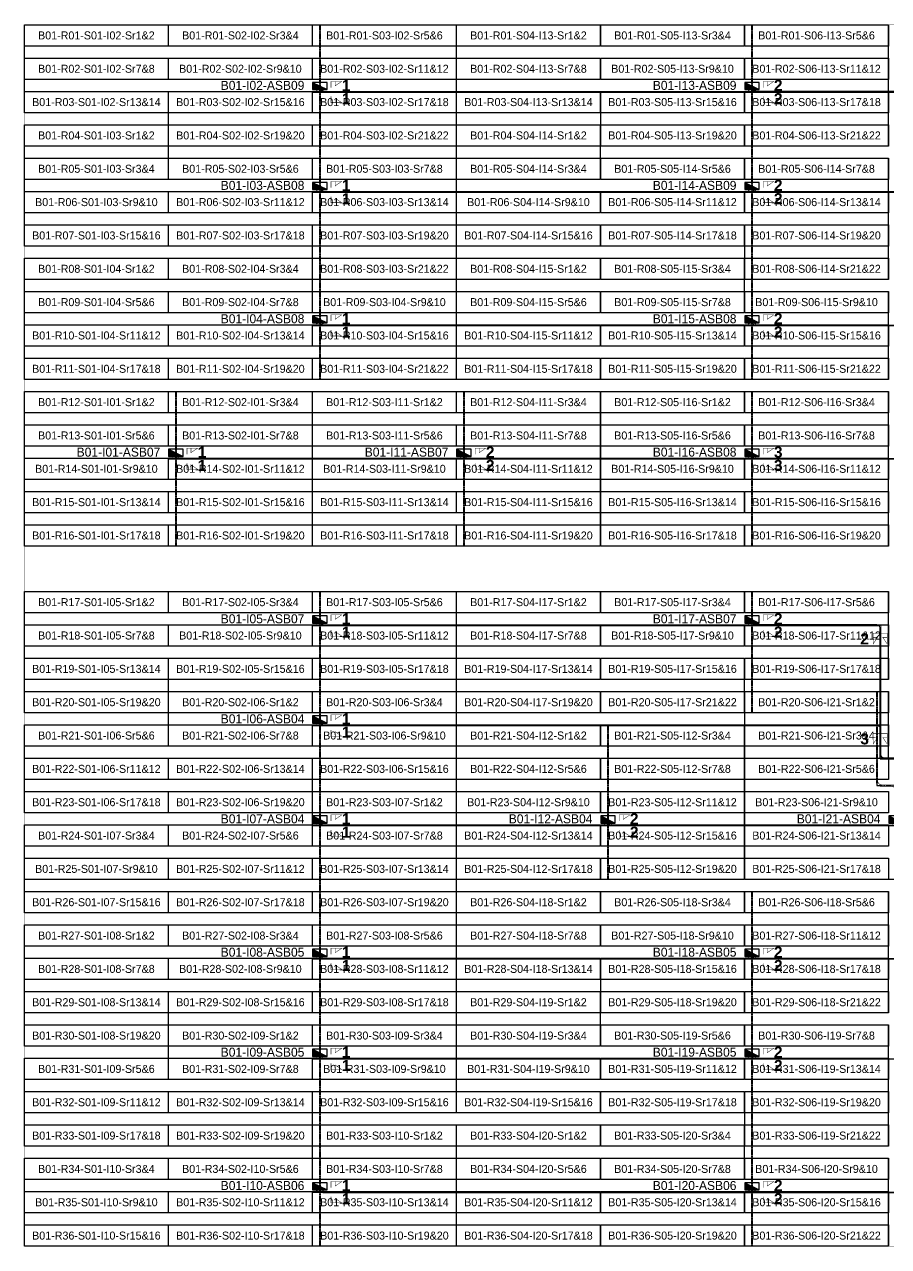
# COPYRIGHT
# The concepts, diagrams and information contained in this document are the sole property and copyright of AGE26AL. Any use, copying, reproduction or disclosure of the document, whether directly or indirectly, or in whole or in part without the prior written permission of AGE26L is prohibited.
# Model space of a CAD drawing. Header units: metres. Extents: x 530339 to 530792, y 2674872 to 2675147.
# Drawn here: x 530338.7 to 530533, y 2674871.7 to 2675146.7 of the extents above; entities that cross this region are included whole.
import ezdxf
from ezdxf.enums import TextEntityAlignment as Align

# ---------------------------------------------------------------- set-up
doc = ezdxf.new("R2010")
doc.units = ezdxf.units.M
doc.linetypes.add('CENTER', pattern=[2, 1.25, -0.25, 0.25, -0.25])
doc.layers.add('Boundary-12.5 MW Block', color=6, linetype='Continuous', lineweight=9)
doc.layers.add('PILE', color=1, linetype='Continuous', lineweight=15)
for name, color, linetype in [('DC Trench BL-01', 40, 'Continuous'), ('E-Inverter Grouping', 2, 'Continuous'), ('Inverter Block-01', 7, 'Continuous'), ('LT Cable(AG) INV to LT Panel BL-01', 2, 'Continuous'), ('Messenger Wire Block-01 (Master Path)', 30, 'Continuous'), ('Messenger Wire Block-01 (MW Path)', 191, 'Continuous'), ('MMS Table Block-01', 8, 'Continuous'), ('Plan Line - DC BL-01', 40, 'Continuous'), ('Section Marking BL-01', 2, 'Continuous')]:
    doc.layers.add(name, color=color, linetype=linetype)
doc.styles.add('BoldTextStyle', font='arialbd.ttf')
doc.styles.get("Standard").update_dxf_attribs({"font": 'Adani Regular.ttf'})

# ---------------------------------------------------------------- blocks, each defined once
blk = doc.blocks.new('MMS Table (32.292 x 4.788)')
at = {"color": 0}
blk.add_lwpolyline([(0, -0.002), (0, 4.786), (32.292, 4.786), (32.292, -0.002)], close=True, dxfattribs=at)
at = {"color": 7}
blk.add_attdef('ID1', text='', height=1.8, dxfattribs=at).set_placement((16.146, 2.392), align=Align.MIDDLE_CENTER)
blk = doc.blocks.new('Inverter Block')
h = blk.add_hatch(color=0)
h.dxf.hatch_style = 1
h.paths.add_polyline_path([(-1.46, 2.27), (-1.46, 0.85), (1.46, 0.85)])
at = {"color": 0}
blk.add_lwpolyline([(1.46, 2.27), (-1.46, 2.27), (-1.46, 0.85), (1.46, 0.85)], close=True, dxfattribs=at)
blk.add_lwpolyline([(-1.46, 2.27), (1.46, 0.85)], dxfattribs=at)
at = {"layer": 'PILE'}
for centre in [(-0.61, 0.85), (0.61, 0.85)]:
    blk.add_circle(centre, 0.156, dxfattribs=at)
at = {"color": 7}
blk.add_attdef('ID', (-1.46, 3.01), '', height=1.8, dxfattribs=at)

msp = doc.modelspace()

# ---------------------------------------------------------------- linework, layer by layer
at = {"layer": 'Boundary-12.5 MW Block', "const_width": 0.05}
msp.add_lwpolyline([(530338.75, 2675146.58), (530792.14, 2675146.58), (530792.14, 2674871.79), (530338.75, 2674871.79)], close=True, dxfattribs=at)
at = {"layer": 'DC Trench BL-01', "color": 40, "const_width": 0.15}
for points in [[(530405.31, 2675146.58), (530405.02, 2675146.58), (530405.02, 2675066.79), (530405.31, 2675066.79)], [(530502.49, 2675146.58), (530502.19, 2675146.58), (530502.19, 2675066.79), (530502.49, 2675066.79)], [(530372.92, 2675064.08), (530372.62, 2675064.08), (530372.62, 2675029.29), (530372.92, 2675029.29)], [(530437.71, 2675064.08), (530437.41, 2675064.08), (530437.41, 2675029.29), (530437.71, 2675029.29)], [(530502.49, 2675064.08), (530502.19, 2675064.08), (530502.19, 2675029.29), (530502.49, 2675029.29)], [(530405.31, 2675019.08), (530405.02, 2675019.08), (530405.02, 2674871.79), (530405.31, 2674871.79)], [(530502.49, 2675019.08), (530502.19, 2675019.08), (530502.19, 2674991.79), (530502.49, 2674991.79)], [(530470.1, 2674989.08), (530469.8, 2674989.08), (530469.8, 2674954.29), (530470.1, 2674954.29)], [(530502.49, 2674951.58), (530502.19, 2674951.58), (530502.19, 2674871.79), (530502.49, 2674871.79)]]:
    msp.add_lwpolyline(points, close=True, dxfattribs=at)
msp.add_lwpolyline([(530534.88, 2674975.43), (530534.73, 2674975.58), (530531.5, 2674975.58, -0.414214), (530530.6, 2674976.48), (530530.6, 2674996.58), (530530.3, 2674996.58), (530530.3, 2674976.18, 0.414214), (530531.2, 2674975.28), (530533.68, 2674975.28, -0.414214), (530534.58, 2674974.38), (530534.58, 2674954.29), (530534.88, 2674954.29)], format="xyb", close=True, dxfattribs=at)
at = {"layer": 'E-Inverter Grouping'}
for points in [[(530435.82, 2675119.29), (530371.14, 2675119.29), (530371.14, 2675126.79), (530338.75, 2675126.79), (530338.75, 2675146.58), (530435.82, 2675146.58)], [(530533, 2675119.29), (530468.32, 2675119.29), (530468.32, 2675126.79), (530435.92, 2675126.79), (530435.92, 2675146.58), (530533, 2675146.58)], [(530435.82, 2675089.29), (530403.53, 2675089.29), (530403.53, 2675096.79), (530338.75, 2675096.79), (530338.75, 2675124.08), (530371.04, 2675124.08), (530371.04, 2675116.58), (530435.82, 2675116.58)], [(530533, 2675089.29), (530500.71, 2675089.29), (530500.71, 2675096.79), (530435.92, 2675096.79), (530435.92, 2675124.08), (530468.22, 2675124.08), (530468.22, 2675116.58), (530533, 2675116.58)], [(530403.43, 2675086.58), (530435.82, 2675086.58), (530435.82, 2675066.79), (530338.75, 2675066.79), (530338.75, 2675094.08), (530403.43, 2675094.08)], [(530500.61, 2675086.58), (530533, 2675086.58), (530533, 2675066.79), (530435.92, 2675066.79), (530435.92, 2675094.08), (530500.61, 2675094.08)], [(530533, 2674999.29), (530500.61, 2674999.29), (530500.61, 2674991.79), (530435.92, 2674991.79), (530435.92, 2675019.08), (530533, 2675019.08)], [(530533, 2674924.29), (530468.32, 2674924.29), (530468.32, 2674931.79), (530435.92, 2674931.79), (530435.92, 2674951.58), (530533, 2674951.58)], [(530533, 2674894.29), (530500.71, 2674894.29), (530500.71, 2674901.79), (530435.92, 2674901.79), (530435.92, 2674929.08), (530468.22, 2674929.08), (530468.22, 2674921.58), (530533, 2674921.58)], [(530500.61, 2674891.58), (530533, 2674891.58), (530533, 2674871.79), (530435.92, 2674871.79), (530435.92, 2674899.08), (530500.61, 2674899.08)]]:
    msp.add_lwpolyline(points, close=True, dxfattribs=at)
at = {"layer": 'E-Inverter Grouping', "color": 3}
for points in [[(530403.43, 2675029.29), (530338.75, 2675029.29), (530338.75, 2675064.08), (530403.43, 2675064.08)], [(530468.22, 2675029.29), (530403.53, 2675029.29), (530403.53, 2675064.08), (530468.22, 2675064.08)], [(530533, 2675029.29), (530468.32, 2675029.29), (530468.32, 2675064.08), (530533, 2675064.08)], [(530338.75, 2675019.08), (530435.82, 2675019.08), (530435.82, 2674999.29), (530371.04, 2674999.29), (530371.04, 2674991.79), (530338.75, 2674991.79)], [(530435.82, 2674996.58), (530435.82, 2674976.79), (530403.43, 2674976.79), (530403.43, 2674969.29), (530338.75, 2674969.29), (530338.75, 2674989.08), (530371.14, 2674989.08), (530371.14, 2674996.58)], [(530533, 2674981.58), (530565.39, 2674981.58), (530565.39, 2674954.29), (530500.71, 2674954.29), (530500.71, 2674996.58), (530533, 2674996.58)], [(530500.61, 2674954.29), (530435.92, 2674954.29), (530435.92, 2674989.08), (530500.61, 2674989.08)], [(530403.53, 2674966.58), (530403.53, 2674974.08), (530435.82, 2674974.08), (530435.82, 2674946.79), (530338.75, 2674946.79), (530338.75, 2674966.58)], [(530338.75, 2674944.08), (530435.82, 2674944.08), (530435.82, 2674924.29), (530371.04, 2674924.29), (530371.04, 2674916.79), (530338.75, 2674916.79)], [(530435.82, 2674921.58), (530435.82, 2674901.79), (530403.43, 2674901.79), (530403.43, 2674894.29), (530338.75, 2674894.29), (530338.75, 2674914.08), (530371.14, 2674914.08), (530371.14, 2674921.58)], [(530403.53, 2674891.58), (530403.53, 2674899.08), (530435.82, 2674899.08), (530435.82, 2674871.79), (530338.75, 2674871.79), (530338.75, 2674891.58)]]:
    msp.add_lwpolyline(points, close=True, dxfattribs=at)
at = {"layer": 'LT Cable(AG) INV to LT Panel BL-01'}
for points in [[(530556.15, 2675003.25), (530555.51, 2675003.25, -0.154546), (530554.99, 2675003.41), (530553.46, 2675004.49, 0.103275), (530553.1, 2675004.57), (530547.33, 2675004.57, -0.414214), (530546.43, 2675005.47), (530546.43, 2675028.55, -0.022395), (530546.44, 2675028.63), (530546.48, 2675029.15, 0.022395), (530546.49, 2675029.23), (530546.49, 2675130.62, 0.414214), (530545.59, 2675131.52), (530406.07, 2675131.52, -0.414214), (530405.17, 2675132.42), (530405.17, 2675132.69)], [(530556.15, 2675003.27), (530555.52, 2675003.27, -0.154417), (530555, 2675003.44), (530553.47, 2675004.52, 0.103275), (530553.11, 2675004.59), (530547.36, 2675004.59, -0.414214), (530546.46, 2675005.49), (530546.46, 2675028.55, -0.022395), (530546.46, 2675028.63), (530546.51, 2675029.15, 0.022395), (530546.51, 2675029.23), (530546.51, 2675130.65, 0.414214), (530545.61, 2675131.55), (530503.24, 2675131.55, -0.414214), (530502.34, 2675132.45), (530502.34, 2675132.69)], [(530558.14, 2675003.2), (530555.5, 2675003.2, -0.154808), (530554.98, 2675003.36), (530553.45, 2675004.44, 0.103275), (530553.09, 2675004.52), (530547.28, 2675004.52, -0.414214), (530546.38, 2675005.42), (530546.38, 2675028.56, -0.022395), (530546.39, 2675028.64), (530546.43, 2675029.15, 0.022395), (530546.44, 2675029.23), (530546.44, 2675108.07, 0.414214), (530545.54, 2675108.97), (530406.07, 2675108.97, -0.414214), (530405.17, 2675109.87), (530405.17, 2675110.19)], [(530556.15, 2675003.22), (530555.51, 2675003.22, -0.154677), (530554.99, 2675003.39), (530553.46, 2675004.47, 0.103275), (530553.1, 2675004.54), (530547.31, 2675004.54, -0.414214), (530546.41, 2675005.44), (530546.41, 2675028.56, -0.022395), (530546.41, 2675028.64), (530546.46, 2675029.15, 0.022395), (530546.46, 2675029.23), (530546.46, 2675108.1, 0.414214), (530545.56, 2675109), (530503.24, 2675109, -0.414214), (530502.34, 2675109.9), (530502.34, 2675110.19)], [(530558.14, 2675003.15), (530555.49, 2675003.15, -0.155071), (530554.97, 2675003.31), (530553.44, 2675004.39, 0.103275), (530553.08, 2675004.47), (530547.23, 2675004.47, -0.414214), (530546.33, 2675005.37), (530546.33, 2675028.56, -0.022395), (530546.34, 2675028.64), (530546.38, 2675029.15, 0.022395), (530546.39, 2675029.23), (530546.39, 2675078.02, 0.414214), (530545.49, 2675078.92), (530406.07, 2675078.92, -0.414214), (530405.17, 2675079.82), (530405.17, 2675080.19)], [(530558.14, 2675003.17), (530555.49, 2675003.17, -0.154939), (530554.97, 2675003.34), (530553.45, 2675004.42, 0.103275), (530553.08, 2675004.49), (530547.26, 2675004.49, -0.414214), (530546.36, 2675005.39), (530546.36, 2675028.56, -0.022395), (530546.36, 2675028.64), (530546.41, 2675029.15, 0.022395), (530546.41, 2675029.23), (530546.41, 2675078.05, 0.414214), (530545.51, 2675078.95), (530503.24, 2675078.95, -0.414214), (530502.34, 2675079.85), (530502.34, 2675080.19)], [(530560.3, 2675003.07), (530555.46, 2675003.07, -0.155472), (530554.94, 2675003.24), (530553.42, 2675004.32, 0.103275), (530553.06, 2675004.39), (530547.16, 2675004.39, -0.414214), (530546.26, 2675005.29), (530546.26, 2675028.56, -0.022395), (530546.26, 2675028.64), (530546.31, 2675029.16, 0.022395), (530546.31, 2675029.24), (530546.31, 2675047.95, 0.414214), (530545.41, 2675048.85), (530373.67, 2675048.85, -0.414214), (530372.77, 2675049.75), (530372.77, 2675050.19)], [(530560.3, 2675003.1), (530555.47, 2675003.1, -0.155338), (530554.95, 2675003.26), (530553.43, 2675004.34, 0.103275), (530553.07, 2675004.42), (530547.18, 2675004.42, -0.414214), (530546.28, 2675005.32), (530546.28, 2675028.56, -0.022395), (530546.29, 2675028.64), (530546.33, 2675029.15, 0.022395), (530546.34, 2675029.23), (530546.34, 2675047.97, 0.414214), (530545.44, 2675048.87), (530438.46, 2675048.87, -0.414214), (530437.56, 2675049.77), (530437.56, 2675050.19)], [(530558.14, 2675003.12), (530555.48, 2675003.12, -0.155204), (530554.96, 2675003.29), (530553.43, 2675004.37, 0.103275), (530553.07, 2675004.44), (530547.21, 2675004.44, -0.414214), (530546.31, 2675005.34), (530546.31, 2675028.56, -0.022395), (530546.31, 2675028.64), (530546.36, 2675029.15, 0.022395), (530546.36, 2675029.23), (530546.36, 2675048, 0.414214), (530545.46, 2675048.9), (530503.24, 2675048.9, -0.414214), (530502.34, 2675049.8), (530502.34, 2675050.19)], [(530560.3, 2675003.02), (530555.38, 2675003.02, 0.045379), (530555.22, 2675003.01), (530553.48, 2675002.69, -0.061777), (530553.26, 2675002.68, 0.016353), (530553.2, 2675002.68), (530547.15, 2675002.68, 0.414214), (530546.25, 2675001.78), (530546.25, 2674982.44, 0.011783), (530546.25, 2674982.4), (530546.27, 2674981.87, -0.011783), (530546.27, 2674981.82), (530546.27, 2674981.53), (530532.16, 2674981.53, -0.414214), (530531.26, 2674982.43), (530531.26, 2675010.64, 0.414214), (530530.36, 2675011.54), (530406.07, 2675011.54, -0.414214), (530405.17, 2675012.44), (530405.17, 2675012.69)], [(530560.3, 2675003.05), (530555.38, 2675003.05, 0.045286), (530555.22, 2675003.03), (530553.51, 2675002.72, -0.045286), (530553.34, 2675002.7), (530547.12, 2675002.7, 0.414214), (530546.22, 2675001.8), (530546.22, 2674982.44, 0.011783), (530546.22, 2674982.4), (530546.25, 2674981.87, -0.011783), (530546.25, 2674981.82), (530546.25, 2674981.56), (530532.19, 2674981.56, -0.414214), (530531.29, 2674982.46), (530531.29, 2675010.66, 0.414214), (530530.39, 2675011.56), (530503.24, 2675011.56, -0.414214), (530502.34, 2675012.46), (530502.34, 2675012.69)], [(530561.18, 2675001.75), (530555.47, 2675001.75, -0.108893), (530555.09, 2675001.84), (530553.35, 2675002.64, 0.042157), (530553.2, 2675002.65), (530547.17, 2675002.65, 0.414214), (530546.27, 2675001.75), (530546.27, 2674982.44, 0.011783), (530546.27, 2674982.4), (530546.3, 2674981.87, -0.011783), (530546.3, 2674981.82), (530546.3, 2674981.51), (530532.14, 2674981.51, -0.414214), (530531.24, 2674982.41), (530531.24, 2674988.11, 0.414214), (530530.34, 2674989.01), (530406.07, 2674989.01, -0.414214), (530405.17, 2674989.91), (530405.17, 2674990.19)], [(530561.18, 2675001.68), (530555.46, 2675001.68, -0.109092), (530555.08, 2675001.76), (530553.35, 2675002.57, 0.042157), (530553.19, 2675002.58), (530547.25, 2675002.58, 0.414214), (530546.35, 2675001.68), (530546.35, 2674982.44, 0.011783), (530546.35, 2674982.4), (530546.37, 2674981.87, -0.011783), (530546.37, 2674981.83), (530546.37, 2674967.33, -0.414214), (530545.47, 2674966.43), (530406.07, 2674966.43, -0.414214), (530405.17, 2674967.33), (530405.17, 2674967.69)], [(530559.24, 2675001.63), (530555.45, 2675001.63, -0.109226), (530555.07, 2675001.71), (530553.34, 2675002.52, 0.042157), (530553.19, 2675002.53), (530547.3, 2675002.53, 0.414214), (530546.4, 2675001.63), (530546.4, 2674982.44, 0.011783), (530546.4, 2674982.4), (530546.42, 2674981.87, -0.011783), (530546.42, 2674981.83), (530546.42, 2674937.29, -0.414214), (530545.52, 2674936.39), (530406.07, 2674936.39, -0.414214), (530405.17, 2674937.29), (530405.17, 2674937.69)], [(530559.24, 2675001.58), (530555.44, 2675001.58, -0.10936), (530555.06, 2675001.66), (530553.34, 2675002.47, 0.042157), (530553.19, 2675002.48), (530547.35, 2675002.48, 0.414214), (530546.45, 2675001.58), (530546.45, 2674982.45, 0.011783), (530546.45, 2674982.4), (530546.47, 2674981.87, -0.011783), (530546.47, 2674981.83), (530546.47, 2674914.74, -0.414214), (530545.57, 2674913.84), (530406.07, 2674913.84, -0.414214), (530405.17, 2674914.74), (530405.17, 2674915.19)], [(530557.17, 2675001.53), (530555.44, 2675001.53, -0.109495), (530555.06, 2675001.61), (530553.33, 2675002.42, 0.042157), (530553.18, 2675002.43), (530547.4, 2675002.43, 0.414214), (530546.5, 2675001.53), (530546.5, 2674982.45, 0.011783), (530546.5, 2674982.4), (530546.52, 2674981.87, -0.011783), (530546.52, 2674981.83), (530546.52, 2674884.69, -0.414214), (530545.62, 2674883.79), (530406.07, 2674883.79, -0.414214), (530405.17, 2674884.69), (530405.17, 2674885.19)], [(530561.18, 2675001.7), (530555.46, 2675001.7, -0.109026), (530555.08, 2675001.79), (530553.35, 2675002.59, 0.042157), (530553.2, 2675002.6), (530547.22, 2675002.6, 0.414214), (530546.32, 2675001.7), (530546.32, 2674982.44, 0.011783), (530546.32, 2674982.4), (530546.35, 2674981.87, -0.011783), (530546.35, 2674981.83), (530546.35, 2674967.36, -0.414214), (530545.45, 2674966.46), (530470.85, 2674966.46, -0.414214), (530469.95, 2674967.36), (530469.95, 2674967.69)], [(530559.24, 2675001.65), (530555.45, 2675001.65, -0.109159), (530555.07, 2675001.74), (530553.34, 2675002.54, 0.042157), (530553.19, 2675002.55), (530547.27, 2675002.55, 0.414214), (530546.37, 2675001.65), (530546.37, 2674982.44, 0.011783), (530546.37, 2674982.4), (530546.4, 2674981.87, -0.011783), (530546.4, 2674981.83), (530546.4, 2674937.31, -0.414214), (530545.5, 2674936.41), (530503.24, 2674936.41, -0.414214), (530502.34, 2674937.31), (530502.34, 2674937.69)], [(530559.24, 2675001.6), (530555.45, 2675001.6, -0.109293), (530555.07, 2675001.69), (530553.34, 2675002.49, 0.042157), (530553.19, 2675002.5), (530547.32, 2675002.5, 0.414214), (530546.42, 2675001.6), (530546.42, 2674982.44, 0.011783), (530546.42, 2674982.4), (530546.45, 2674981.87, -0.011783), (530546.45, 2674981.83), (530546.45, 2674914.76, -0.414214), (530545.55, 2674913.86), (530503.24, 2674913.86, -0.414214), (530502.34, 2674914.76), (530502.34, 2674915.19)], [(530557.17, 2675001.55), (530555.44, 2675001.55, -0.109427), (530555.06, 2675001.64), (530553.33, 2675002.44, 0.042157), (530553.18, 2675002.45), (530547.37, 2675002.45, 0.414214), (530546.47, 2675001.55), (530546.47, 2674982.45, 0.011783), (530546.47, 2674982.4), (530546.5, 2674981.87, -0.011783), (530546.5, 2674981.83), (530546.5, 2674884.71, -0.414214), (530545.6, 2674883.81), (530503.24, 2674883.81, -0.414214), (530502.34, 2674884.71), (530502.34, 2674885.19)]]:
    msp.add_lwpolyline(points, format="xyb", dxfattribs=at)
at = {"layer": 'Messenger Wire Block-01 (Master Path)'}
for points in [[(530403.53, 2675131.44), (530546.4, 2675131.44)], [(530403.53, 2675108.94), (530546.4, 2675108.94)], [(530403.53, 2675078.94), (530546.4, 2675078.94)], [(530371.14, 2675048.94), (530546.4, 2675048.94)], [(530403.53, 2675011.44), (530531.16, 2675011.44)], [(530531.16, 2674981.43), (530531.16, 2675011.44)], [(530403.53, 2674988.93), (530531.16, 2674988.93)], [(530531.16, 2674981.43), (530546.37, 2674981.43)], [(530403.54, 2674966.43), (530546.37, 2674966.43)], [(530403.53, 2674936.44), (530546.37, 2674936.44)], [(530403.53, 2674913.94), (530546.37, 2674913.94)], [(530403.53, 2674883.94), (530546.37, 2674883.94)]]:
    msp.add_lwpolyline(points, dxfattribs=at)
at = {"layer": 'Messenger Wire Block-01 (MW Path)', "const_width": 0.1}
for points in [[(530403.53, 2675131.44), (530546.4, 2675131.44)], [(530403.53, 2675108.94), (530546.4, 2675108.94)], [(530403.53, 2675078.94), (530546.4, 2675078.94)], [(530371.14, 2675048.94), (530546.4, 2675048.94)], [(530403.53, 2675011.44), (530531.16, 2675011.44)], [(530531.41, 2674981.43), (530531.41, 2675011.44)], [(530403.53, 2674988.93), (530531.16, 2674988.93)], [(530531.16, 2674981.43), (530546.37, 2674981.43)], [(530403.54, 2674966.43), (530546.37, 2674966.43)], [(530403.53, 2674936.44), (530546.37, 2674936.44)], [(530403.53, 2674913.94), (530546.37, 2674913.94)], [(530403.53, 2674883.94), (530546.37, 2674883.94)]]:
    msp.add_lwpolyline(points, dxfattribs=at)
at = {"layer": 'Plan Line - DC BL-01', "color": 6, "linetype": 'CENTER'}
for points in [[(530405.17, 2675146.58), (530405.17, 2675066.79)], [(530502.34, 2675146.58), (530502.34, 2675066.79)], [(530372.77, 2675064.08), (530372.77, 2675029.29)], [(530437.56, 2675064.08), (530437.56, 2675029.29)], [(530502.34, 2675064.08), (530502.34, 2675029.29)], [(530405.17, 2675019.08), (530405.17, 2674871.79)], [(530502.34, 2675019.08), (530502.34, 2674991.79)], [(530530.45, 2674996.58), (530530.45, 2674975.43), (530534.73, 2674975.43)], [(530469.95, 2674989.08), (530469.95, 2674954.29)], [(530502.34, 2674951.58), (530502.34, 2674871.79)]]:
    msp.add_lwpolyline(points, dxfattribs=at)
at = {"layer": 'Section Marking BL-01', "color": 94, "lineweight": 35, "true_color": 0x00a500, "const_width": 0.1}
for points in [[(530407.67, 2675132.44), (530407.67, 2675133.83), (530410.07, 2675133.83), (530408.59, 2675132.82), (530408.59, 2675133.83)], [(530504.84, 2675132.44), (530504.84, 2675133.83), (530507.24, 2675133.83), (530505.76, 2675132.82), (530505.76, 2675133.83)], [(530407.67, 2675130.44), (530407.67, 2675129.05), (530410.07, 2675129.05), (530408.59, 2675130.06), (530408.59, 2675129.05)], [(530504.84, 2675130.44), (530504.84, 2675129.05), (530507.24, 2675129.05), (530505.76, 2675130.06), (530505.76, 2675129.05)], [(530407.67, 2675109.94), (530407.67, 2675111.33), (530410.07, 2675111.33), (530408.59, 2675110.32), (530408.59, 2675111.33)], [(530504.84, 2675109.94), (530504.84, 2675111.33), (530507.24, 2675111.33), (530505.76, 2675110.32), (530505.76, 2675111.33)], [(530407.67, 2675107.94), (530407.67, 2675106.55), (530410.07, 2675106.55), (530408.59, 2675107.56), (530408.59, 2675106.55)], [(530504.84, 2675107.94), (530504.84, 2675106.55), (530507.24, 2675106.55), (530505.76, 2675107.56), (530505.76, 2675106.55)], [(530407.67, 2675079.94), (530407.67, 2675081.33), (530410.07, 2675081.33), (530408.59, 2675080.32), (530408.59, 2675081.33)], [(530504.84, 2675079.94), (530504.84, 2675081.33), (530507.24, 2675081.33), (530505.76, 2675080.32), (530505.76, 2675081.33)], [(530407.67, 2675077.94), (530407.67, 2675076.55), (530410.07, 2675076.55), (530408.59, 2675077.56), (530408.59, 2675076.55)], [(530504.84, 2675077.94), (530504.84, 2675076.55), (530507.24, 2675076.55), (530505.76, 2675077.56), (530505.76, 2675076.55)], [(530375.27, 2675049.94), (530375.27, 2675051.33), (530377.67, 2675051.33), (530376.19, 2675050.32), (530376.19, 2675051.33)], [(530440.06, 2675049.94), (530440.06, 2675051.33), (530442.46, 2675051.33), (530440.98, 2675050.32), (530440.98, 2675051.33)], [(530504.84, 2675049.94), (530504.84, 2675051.33), (530507.24, 2675051.33), (530505.76, 2675050.32), (530505.76, 2675051.33)], [(530375.27, 2675047.94), (530375.27, 2675046.55), (530377.67, 2675046.55), (530376.19, 2675047.56), (530376.19, 2675046.55)], [(530440.06, 2675047.94), (530440.06, 2675046.55), (530442.46, 2675046.55), (530440.98, 2675047.56), (530440.98, 2675046.55)], [(530504.84, 2675047.94), (530504.84, 2675046.55), (530507.24, 2675046.55), (530505.76, 2675047.56), (530505.76, 2675046.55)], [(530407.67, 2675012.44), (530407.67, 2675013.83), (530410.07, 2675013.83), (530408.59, 2675012.82), (530408.59, 2675013.83)], [(530504.84, 2675012.44), (530504.84, 2675013.83), (530507.24, 2675013.83), (530505.76, 2675012.82), (530505.76, 2675013.83)], [(530407.67, 2675010.44), (530407.67, 2675009.05), (530410.07, 2675009.05), (530408.59, 2675010.06), (530408.59, 2675009.05)], [(530504.84, 2675010.44), (530504.84, 2675009.05), (530507.24, 2675009.05), (530505.76, 2675010.06), (530505.76, 2675009.05)], [(530530.96, 2675009.69), (530529.57, 2675009.69), (530529.57, 2675007.29), (530530.58, 2675008.77), (530529.57, 2675008.77)], [(530531.36, 2675009.69), (530532.75, 2675009.69), (530532.75, 2675007.29), (530531.74, 2675008.77), (530532.75, 2675008.77)], [(530407.67, 2674989.93), (530407.67, 2674991.32), (530410.07, 2674991.32), (530408.59, 2674990.31), (530408.59, 2674991.32)], [(530407.67, 2674987.93), (530407.67, 2674986.54), (530410.07, 2674986.54), (530408.59, 2674987.55), (530408.59, 2674986.54)], [(530530.96, 2674987.18), (530529.57, 2674987.18), (530529.57, 2674984.78), (530530.58, 2674986.26), (530529.57, 2674986.26)], [(530531.36, 2674987.18), (530532.75, 2674987.18), (530532.75, 2674984.78), (530531.74, 2674986.26), (530532.75, 2674986.26)], [(530407.67, 2674967.43), (530407.67, 2674968.82), (530410.07, 2674968.82), (530408.59, 2674967.81), (530408.59, 2674968.82)], [(530472.45, 2674967.43), (530472.45, 2674968.82), (530474.85, 2674968.82), (530473.37, 2674967.81), (530473.37, 2674968.82)], [(530407.67, 2674965.43), (530407.67, 2674964.04), (530410.07, 2674964.04), (530408.59, 2674965.05), (530408.59, 2674964.04)], [(530472.45, 2674965.43), (530472.45, 2674964.04), (530474.85, 2674964.04), (530473.37, 2674965.05), (530473.37, 2674964.04)], [(530407.67, 2674937.44), (530407.67, 2674938.83), (530410.07, 2674938.83), (530408.59, 2674937.82), (530408.59, 2674938.83)], [(530504.84, 2674937.44), (530504.84, 2674938.83), (530507.24, 2674938.83), (530505.76, 2674937.82), (530505.76, 2674938.83)], [(530407.67, 2674935.44), (530407.67, 2674934.05), (530410.07, 2674934.05), (530408.59, 2674935.06), (530408.59, 2674934.05)], [(530504.84, 2674935.44), (530504.84, 2674934.05), (530507.24, 2674934.05), (530505.76, 2674935.06), (530505.76, 2674934.05)], [(530407.67, 2674914.94), (530407.67, 2674916.33), (530410.07, 2674916.33), (530408.59, 2674915.32), (530408.59, 2674916.33)], [(530504.84, 2674914.94), (530504.84, 2674916.33), (530507.24, 2674916.33), (530505.76, 2674915.32), (530505.76, 2674916.33)], [(530407.67, 2674912.94), (530407.67, 2674911.55), (530410.07, 2674911.55), (530408.59, 2674912.56), (530408.59, 2674911.55)], [(530504.84, 2674912.94), (530504.84, 2674911.55), (530507.24, 2674911.55), (530505.76, 2674912.56), (530505.76, 2674911.55)], [(530407.67, 2674884.94), (530407.67, 2674886.33), (530410.07, 2674886.33), (530408.59, 2674885.32), (530408.59, 2674886.33)], [(530504.84, 2674884.94), (530504.84, 2674886.33), (530507.24, 2674886.33), (530505.76, 2674885.32), (530505.76, 2674886.33)], [(530407.67, 2674882.94), (530407.67, 2674881.55), (530410.07, 2674881.55), (530408.59, 2674882.56), (530408.59, 2674881.55)], [(530504.84, 2674882.94), (530504.84, 2674881.55), (530507.24, 2674881.55), (530505.76, 2674882.56), (530505.76, 2674881.55)]]:
    msp.add_lwpolyline(points, dxfattribs=at)

# ---------------------------------------------------------------- block references
at = {"layer": 'Inverter Block-01'}
ref = msp.add_blockref('Inverter Block', (530405.17, 2675131.03), dxfattribs=dict(at, xscale=1.124999999976148, yscale=1.124999999976148, zscale=1.124999999976148))
ref.add_attrib('ID', 'B01-I02-ASB09', (530382.86, 2675131.93), dxfattribs={"layer": '0', "color": 7, "height": 2.025})
ref = msp.add_blockref('Inverter Block', (530502.34, 2675131.03), dxfattribs=dict(at, xscale=1.124999999976148, yscale=1.124999999976148, zscale=1.124999999976148))
ref.add_attrib('ID', 'B01-I13-ASB09', (530480.03, 2675131.93), dxfattribs={"layer": '0', "color": 7, "height": 2.025})
ref = msp.add_blockref('Inverter Block', (530405.17, 2675108.53), dxfattribs=dict(at, xscale=1.124999999976148, yscale=1.124999999976148, zscale=1.124999999976148))
ref.add_attrib('ID', 'B01-I03-ASB08', (530382.86, 2675109.43), dxfattribs={"layer": '0', "color": 7, "height": 2.025})
ref = msp.add_blockref('Inverter Block', (530502.34, 2675108.53), dxfattribs=dict(at, xscale=1.124999999976148, yscale=1.124999999976148, zscale=1.124999999976148))
ref.add_attrib('ID', 'B01-I14-ASB09', (530480.03, 2675109.43), dxfattribs={"layer": '0', "color": 7, "height": 2.025})
ref = msp.add_blockref('Inverter Block', (530405.17, 2675078.53), dxfattribs=dict(at, xscale=1.124999999976148, yscale=1.124999999976148, zscale=1.124999999976148))
ref.add_attrib('ID', 'B01-I04-ASB08', (530382.86, 2675079.43), dxfattribs={"layer": '0', "color": 7, "height": 2.025})
ref = msp.add_blockref('Inverter Block', (530502.34, 2675078.53), dxfattribs=dict(at, xscale=1.124999999976148, yscale=1.124999999976148, zscale=1.124999999976148))
ref.add_attrib('ID', 'B01-I15-ASB08', (530480.03, 2675079.43), dxfattribs={"layer": '0', "color": 7, "height": 2.025})
ref = msp.add_blockref('Inverter Block', (530372.77, 2675048.53), dxfattribs=dict(at, xscale=1.124999999976148, yscale=1.124999999976148, zscale=1.124999999976148))
ref.add_attrib('ID', 'B01-I01-ASB07', (530350.46, 2675049.43), dxfattribs={"layer": '0', "color": 7, "height": 2.025})
ref = msp.add_blockref('Inverter Block', (530437.56, 2675048.53), dxfattribs=dict(at, xscale=1.124999999976148, yscale=1.124999999976148, zscale=1.124999999976148))
ref.add_attrib('ID', 'B01-I11-ASB07', (530415.25, 2675049.43), dxfattribs={"layer": '0', "color": 7, "height": 2.025})
ref = msp.add_blockref('Inverter Block', (530502.34, 2675048.53), dxfattribs=dict(at, xscale=1.124999999976148, yscale=1.124999999976148, zscale=1.124999999976148))
ref.add_attrib('ID', 'B01-I16-ASB08', (530480.03, 2675049.43), dxfattribs={"layer": '0', "color": 7, "height": 2.025})
ref = msp.add_blockref('Inverter Block', (530405.17, 2675011.03), dxfattribs=dict(at, xscale=1.124999999976148, yscale=1.124999999976148, zscale=1.124999999976148))
ref.add_attrib('ID', 'B01-I05-ASB07', (530382.86, 2675011.93), dxfattribs={"layer": '0', "color": 7, "height": 2.025})
ref = msp.add_blockref('Inverter Block', (530502.34, 2675011.03), dxfattribs=dict(at, xscale=1.124999999976148, yscale=1.124999999976148, zscale=1.124999999976148))
ref.add_attrib('ID', 'B01-I17-ASB07', (530480.03, 2675011.93), dxfattribs={"layer": '0', "color": 7, "height": 2.025})
ref = msp.add_blockref('Inverter Block', (530405.17, 2674988.53), dxfattribs=dict(at, xscale=1.124999999976148, yscale=1.124999999976148, zscale=1.124999999976148))
ref.add_attrib('ID', 'B01-I06-ASB04', (530382.86, 2674989.43), dxfattribs={"layer": '0', "color": 7, "height": 2.025})
ref = msp.add_blockref('Inverter Block', (530405.17, 2674966.03), dxfattribs=dict(at, xscale=1.124999999976148, yscale=1.124999999976148, zscale=1.124999999976148))
ref.add_attrib('ID', 'B01-I07-ASB04', (530382.86, 2674966.93), dxfattribs={"layer": '0', "color": 7, "height": 2.025})
ref = msp.add_blockref('Inverter Block', (530469.95, 2674966.03), dxfattribs=dict(at, xscale=1.124999999976148, yscale=1.124999999976148, zscale=1.124999999976148))
ref.add_attrib('ID', 'B01-I12-ASB04', (530447.64, 2674966.93), dxfattribs={"layer": '0', "color": 7, "height": 2.025})
ref = msp.add_blockref('Inverter Block', (530534.73, 2674966.03), dxfattribs=dict(at, xscale=1.124999999976148, yscale=1.124999999976148, zscale=1.124999999976148))
ref.add_attrib('ID', 'B01-I21-ASB04', (530512.42, 2674966.93), dxfattribs={"layer": '0', "color": 7, "height": 2.025})
ref = msp.add_blockref('Inverter Block', (530405.17, 2674936.03), dxfattribs=dict(at, xscale=1.124999999976148, yscale=1.124999999976148, zscale=1.124999999976148))
ref.add_attrib('ID', 'B01-I08-ASB05', (530382.86, 2674936.93), dxfattribs={"layer": '0', "color": 7, "height": 2.025})
ref = msp.add_blockref('Inverter Block', (530502.34, 2674936.03), dxfattribs=dict(at, xscale=1.124999999976148, yscale=1.124999999976148, zscale=1.124999999976148))
ref.add_attrib('ID', 'B01-I18-ASB05', (530480.03, 2674936.93), dxfattribs={"layer": '0', "color": 7, "height": 2.025})
ref = msp.add_blockref('Inverter Block', (530405.17, 2674913.53), dxfattribs=dict(at, xscale=1.124999999976148, yscale=1.124999999976148, zscale=1.124999999976148))
ref.add_attrib('ID', 'B01-I09-ASB05', (530382.86, 2674914.43), dxfattribs={"layer": '0', "color": 7, "height": 2.025})
ref = msp.add_blockref('Inverter Block', (530502.34, 2674913.53), dxfattribs=dict(at, xscale=1.124999999976148, yscale=1.124999999976148, zscale=1.124999999976148))
ref.add_attrib('ID', 'B01-I19-ASB05', (530480.03, 2674914.43), dxfattribs={"layer": '0', "color": 7, "height": 2.025})
ref = msp.add_blockref('Inverter Block', (530405.17, 2674883.53), dxfattribs=dict(at, xscale=1.124999999976148, yscale=1.124999999976148, zscale=1.124999999976148))
ref.add_attrib('ID', 'B01-I10-ASB06', (530382.86, 2674884.43), dxfattribs={"layer": '0', "color": 7, "height": 2.025})
ref = msp.add_blockref('Inverter Block', (530502.34, 2674883.53), dxfattribs=dict(at, xscale=1.124999999976148, yscale=1.124999999976148, zscale=1.124999999976148))
ref.add_attrib('ID', 'B01-I20-ASB06', (530480.03, 2674884.43), dxfattribs={"layer": '0', "color": 7, "height": 2.025})
at = {"layer": 'MMS Table Block-01'}
for p, values in [((530338.75, 2675141.79), {'ID1': 'B01-R01-S01-I02-Sr1&2'}), ((530371.14, 2675141.79), {'ID1': 'B01-R01-S02-I02-Sr3&4'}), ((530403.53, 2675141.79), {'ID1': 'B01-R01-S03-I02-Sr5&6'}), ((530435.92, 2675141.79), {'ID1': 'B01-R01-S04-I13-Sr1&2'}), ((530468.32, 2675141.79), {'ID1': 'B01-R01-S05-I13-Sr3&4'}), ((530500.71, 2675141.79), {'ID1': 'B01-R01-S06-I13-Sr5&6'}), ((530338.75, 2675134.29), {'ID1': 'B01-R02-S01-I02-Sr7&8'}), ((530371.14, 2675134.29), {'ID1': 'B01-R02-S02-I02-Sr9&10'}), ((530403.53, 2675134.29), {'ID1': 'B01-R02-S03-I02-Sr11&12'}), ((530435.92, 2675134.29), {'ID1': 'B01-R02-S04-I13-Sr7&8'}), ((530468.32, 2675134.29), {'ID1': 'B01-R02-S05-I13-Sr9&10'}), ((530500.71, 2675134.29), {'ID1': 'B01-R02-S06-I13-Sr11&12'}), ((530338.75, 2675126.79), {'ID1': 'B01-R03-S01-I02-Sr13&14'}), ((530371.14, 2675126.79), {'ID1': 'B01-R03-S02-I02-Sr15&16'}), ((530403.53, 2675126.79), {'ID1': 'B01-R03-S03-I02-Sr17&18'}), ((530435.92, 2675126.79), {'ID1': 'B01-R03-S04-I13-Sr13&14'}), ((530468.32, 2675126.79), {'ID1': 'B01-R03-S05-I13-Sr15&16'}), ((530500.71, 2675126.79), {'ID1': 'B01-R03-S06-I13-Sr17&18'}), ((530338.75, 2675119.29), {'ID1': 'B01-R04-S01-I03-Sr1&2'}), ((530371.14, 2675119.29), {'ID1': 'B01-R04-S02-I02-Sr19&20'}), ((530403.53, 2675119.29), {'ID1': 'B01-R04-S03-I02-Sr21&22'}), ((530435.92, 2675119.29), {'ID1': 'B01-R04-S04-I14-Sr1&2'}), ((530468.32, 2675119.29), {'ID1': 'B01-R04-S05-I13-Sr19&20'}), ((530500.71, 2675119.29), {'ID1': 'B01-R04-S06-I13-Sr21&22'}), ((530338.75, 2675111.79), {'ID1': 'B01-R05-S01-I03-Sr3&4'}), ((530371.14, 2675111.79), {'ID1': 'B01-R05-S02-I03-Sr5&6'}), ((530403.53, 2675111.79), {'ID1': 'B01-R05-S03-I03-Sr7&8'}), ((530435.92, 2675111.79), {'ID1': 'B01-R05-S04-I14-Sr3&4'}), ((530468.32, 2675111.79), {'ID1': 'B01-R05-S05-I14-Sr5&6'}), ((530500.71, 2675111.79), {'ID1': 'B01-R05-S06-I14-Sr7&8'}), ((530338.75, 2675104.29), {'ID1': 'B01-R06-S01-I03-Sr9&10'}), ((530371.14, 2675104.29), {'ID1': 'B01-R06-S02-I03-Sr11&12'}), ((530403.53, 2675104.29), {'ID1': 'B01-R06-S03-I03-Sr13&14'}), ((530435.92, 2675104.29), {'ID1': 'B01-R06-S04-I14-Sr9&10'}), ((530468.32, 2675104.29), {'ID1': 'B01-R06-S05-I14-Sr11&12'}), ((530500.71, 2675104.29), {'ID1': 'B01-R06-S06-I14-Sr13&14'}), ((530338.75, 2675096.79), {'ID1': 'B01-R07-S01-I03-Sr15&16'}), ((530371.14, 2675096.79), {'ID1': 'B01-R07-S02-I03-Sr17&18'}), ((530403.53, 2675096.79), {'ID1': 'B01-R07-S03-I03-Sr19&20'}), ((530435.92, 2675096.79), {'ID1': 'B01-R07-S04-I14-Sr15&16'}), ((530468.32, 2675096.79), {'ID1': 'B01-R07-S05-I14-Sr17&18'}), ((530500.71, 2675096.79), {'ID1': 'B01-R07-S06-I14-Sr19&20'}), ((530338.75, 2675089.29), {'ID1': 'B01-R08-S01-I04-Sr1&2'}), ((530371.14, 2675089.29), {'ID1': 'B01-R08-S02-I04-Sr3&4'}), ((530403.53, 2675089.29), {'ID1': 'B01-R08-S03-I03-Sr21&22'}), ((530435.92, 2675089.29), {'ID1': 'B01-R08-S04-I15-Sr1&2'}), ((530468.32, 2675089.29), {'ID1': 'B01-R08-S05-I15-Sr3&4'}), ((530500.71, 2675089.29), {'ID1': 'B01-R08-S06-I14-Sr21&22'}), ((530338.75, 2675081.79), {'ID1': 'B01-R09-S01-I04-Sr5&6'}), ((530371.14, 2675081.79), {'ID1': 'B01-R09-S02-I04-Sr7&8'}), ((530403.53, 2675081.79), {'ID1': 'B01-R09-S03-I04-Sr9&10'}), ((530435.92, 2675081.79), {'ID1': 'B01-R09-S04-I15-Sr5&6'}), ((530468.32, 2675081.79), {'ID1': 'B01-R09-S05-I15-Sr7&8'}), ((530500.71, 2675081.79), {'ID1': 'B01-R09-S06-I15-Sr9&10'}), ((530338.75, 2675074.29), {'ID1': 'B01-R10-S01-I04-Sr11&12'}), ((530371.14, 2675074.29), {'ID1': 'B01-R10-S02-I04-Sr13&14'}), ((530403.53, 2675074.29), {'ID1': 'B01-R10-S03-I04-Sr15&16'}), ((530435.92, 2675074.29), {'ID1': 'B01-R10-S04-I15-Sr11&12'}), ((530468.32, 2675074.29), {'ID1': 'B01-R10-S05-I15-Sr13&14'}), ((530500.71, 2675074.29), {'ID1': 'B01-R10-S06-I15-Sr15&16'}), ((530338.75, 2675066.79), {'ID1': 'B01-R11-S01-I04-Sr17&18'}), ((530371.14, 2675066.79), {'ID1': 'B01-R11-S02-I04-Sr19&20'}), ((530403.53, 2675066.79), {'ID1': 'B01-R11-S03-I04-Sr21&22'}), ((530435.92, 2675066.79), {'ID1': 'B01-R11-S04-I15-Sr17&18'}), ((530468.32, 2675066.79), {'ID1': 'B01-R11-S05-I15-Sr19&20'}), ((530500.71, 2675066.79), {'ID1': 'B01-R11-S06-I15-Sr21&22'}), ((530338.75, 2675059.29), {'ID1': 'B01-R12-S01-I01-Sr1&2'}), ((530371.14, 2675059.29), {'ID1': 'B01-R12-S02-I01-Sr3&4'}), ((530403.53, 2675059.29), {'ID1': 'B01-R12-S03-I11-Sr1&2'}), ((530435.92, 2675059.29), {'ID1': 'B01-R12-S04-I11-Sr3&4'}), ((530468.32, 2675059.29), {'ID1': 'B01-R12-S05-I16-Sr1&2'}), ((530500.71, 2675059.29), {'ID1': 'B01-R12-S06-I16-Sr3&4'}), ((530338.75, 2675051.79), {'ID1': 'B01-R13-S01-I01-Sr5&6'}), ((530371.14, 2675051.79), {'ID1': 'B01-R13-S02-I01-Sr7&8'}), ((530403.53, 2675051.79), {'ID1': 'B01-R13-S03-I11-Sr5&6'}), ((530435.92, 2675051.79), {'ID1': 'B01-R13-S04-I11-Sr7&8'}), ((530468.32, 2675051.79), {'ID1': 'B01-R13-S05-I16-Sr5&6'}), ((530500.71, 2675051.79), {'ID1': 'B01-R13-S06-I16-Sr7&8'}), ((530338.75, 2675044.29), {'ID1': 'B01-R14-S01-I01-Sr9&10'}), ((530371.14, 2675044.29), {'ID1': 'B01-R14-S02-I01-Sr11&12'}), ((530403.53, 2675044.29), {'ID1': 'B01-R14-S03-I11-Sr9&10'}), ((530435.92, 2675044.29), {'ID1': 'B01-R14-S04-I11-Sr11&12'}), ((530468.32, 2675044.29), {'ID1': 'B01-R14-S05-I16-Sr9&10'}), ((530500.71, 2675044.29), {'ID1': 'B01-R14-S06-I16-Sr11&12'}), ((530338.75, 2675036.79), {'ID1': 'B01-R15-S01-I01-Sr13&14'}), ((530371.14, 2675036.79), {'ID1': 'B01-R15-S02-I01-Sr15&16'}), ((530403.53, 2675036.79), {'ID1': 'B01-R15-S03-I11-Sr13&14'}), ((530435.92, 2675036.79), {'ID1': 'B01-R15-S04-I11-Sr15&16'}), ((530468.32, 2675036.79), {'ID1': 'B01-R15-S05-I16-Sr13&14'}), ((530500.71, 2675036.79), {'ID1': 'B01-R15-S06-I16-Sr15&16'}), ((530338.75, 2675029.29), {'ID1': 'B01-R16-S01-I01-Sr17&18'}), ((530371.14, 2675029.29), {'ID1': 'B01-R16-S02-I01-Sr19&20'}), ((530403.53, 2675029.29), {'ID1': 'B01-R16-S03-I11-Sr17&18'}), ((530435.92, 2675029.29), {'ID1': 'B01-R16-S04-I11-Sr19&20'}), ((530468.32, 2675029.29), {'ID1': 'B01-R16-S05-I16-Sr17&18'}), ((530500.71, 2675029.29), {'ID1': 'B01-R16-S06-I16-Sr19&20'}), ((530338.75, 2675014.29), {'ID1': 'B01-R17-S01-I05-Sr1&2'}), ((530371.14, 2675014.29), {'ID1': 'B01-R17-S02-I05-Sr3&4'}), ((530403.53, 2675014.29), {'ID1': 'B01-R17-S03-I05-Sr5&6'}), ((530435.92, 2675014.29), {'ID1': 'B01-R17-S04-I17-Sr1&2'}), ((530468.32, 2675014.29), {'ID1': 'B01-R17-S05-I17-Sr3&4'}), ((530500.71, 2675014.29), {'ID1': 'B01-R17-S06-I17-Sr5&6'}), ((530338.75, 2675006.79), {'ID1': 'B01-R18-S01-I05-Sr7&8'}), ((530371.14, 2675006.79), {'ID1': 'B01-R18-S02-I05-Sr9&10'}), ((530403.53, 2675006.79), {'ID1': 'B01-R18-S03-I05-Sr11&12'}), ((530435.92, 2675006.79), {'ID1': 'B01-R18-S04-I17-Sr7&8'}), ((530468.32, 2675006.79), {'ID1': 'B01-R18-S05-I17-Sr9&10'}), ((530500.71, 2675006.79), {'ID1': 'B01-R18-S06-I17-Sr11&12'}), ((530338.75, 2674999.29), {'ID1': 'B01-R19-S01-I05-Sr13&14'}), ((530371.14, 2674999.29), {'ID1': 'B01-R19-S02-I05-Sr15&16'}), ((530403.53, 2674999.29), {'ID1': 'B01-R19-S03-I05-Sr17&18'}), ((530435.92, 2674999.29), {'ID1': 'B01-R19-S04-I17-Sr13&14'}), ((530468.32, 2674999.29), {'ID1': 'B01-R19-S05-I17-Sr15&16'}), ((530500.71, 2674999.29), {'ID1': 'B01-R19-S06-I17-Sr17&18'}), ((530338.75, 2674991.79), {'ID1': 'B01-R20-S01-I05-Sr19&20'}), ((530371.14, 2674991.79), {'ID1': 'B01-R20-S02-I06-Sr1&2'}), ((530403.53, 2674991.79), {'ID1': 'B01-R20-S03-I06-Sr3&4'}), ((530435.92, 2674991.79), {'ID1': 'B01-R20-S04-I17-Sr19&20'}), ((530468.32, 2674991.79), {'ID1': 'B01-R20-S05-I17-Sr21&22'}), ((530500.71, 2674991.79), {'ID1': 'B01-R20-S06-I21-Sr1&2'}), ((530338.75, 2674984.29), {'ID1': 'B01-R21-S01-I06-Sr5&6'}), ((530371.14, 2674984.29), {'ID1': 'B01-R21-S02-I06-Sr7&8'}), ((530403.53, 2674984.29), {'ID1': 'B01-R21-S03-I06-Sr9&10'}), ((530435.92, 2674984.29), {'ID1': 'B01-R21-S04-I12-Sr1&2'}), ((530468.32, 2674984.29), {'ID1': 'B01-R21-S05-I12-Sr3&4'}), ((530500.71, 2674984.29), {'ID1': 'B01-R21-S06-I21-Sr3&4'}), ((530338.75, 2674976.79), {'ID1': 'B01-R22-S01-I06-Sr11&12'}), ((530371.14, 2674976.79), {'ID1': 'B01-R22-S02-I06-Sr13&14'}), ((530403.53, 2674976.79), {'ID1': 'B01-R22-S03-I06-Sr15&16'}), ((530435.92, 2674976.79), {'ID1': 'B01-R22-S04-I12-Sr5&6'}), ((530468.32, 2674976.79), {'ID1': 'B01-R22-S05-I12-Sr7&8'}), ((530500.71, 2674976.79), {'ID1': 'B01-R22-S06-I21-Sr5&6'}), ((530338.75, 2674969.29), {'ID1': 'B01-R23-S01-I06-Sr17&18'}), ((530371.14, 2674969.29), {'ID1': 'B01-R23-S02-I06-Sr19&20'}), ((530403.53, 2674969.29), {'ID1': 'B01-R23-S03-I07-Sr1&2'}), ((530435.92, 2674969.29), {'ID1': 'B01-R23-S04-I12-Sr9&10'}), ((530468.32, 2674969.29), {'ID1': 'B01-R23-S05-I12-Sr11&12'}), ((530500.71, 2674969.29), {'ID1': 'B01-R23-S06-I21-Sr9&10'}), ((530338.75, 2674961.79), {'ID1': 'B01-R24-S01-I07-Sr3&4'}), ((530371.14, 2674961.79), {'ID1': 'B01-R24-S02-I07-Sr5&6'}), ((530403.53, 2674961.79), {'ID1': 'B01-R24-S03-I07-Sr7&8'}), ((530435.92, 2674961.79), {'ID1': 'B01-R24-S04-I12-Sr13&14'}), ((530468.32, 2674961.79), {'ID1': 'B01-R24-S05-I12-Sr15&16'}), ((530500.71, 2674961.79), {'ID1': 'B01-R24-S06-I21-Sr13&14'}), ((530338.75, 2674954.29), {'ID1': 'B01-R25-S01-I07-Sr9&10'}), ((530371.14, 2674954.29), {'ID1': 'B01-R25-S02-I07-Sr11&12'}), ((530403.53, 2674954.29), {'ID1': 'B01-R25-S03-I07-Sr13&14'}), ((530435.92, 2674954.29), {'ID1': 'B01-R25-S04-I12-Sr17&18'}), ((530468.32, 2674954.29), {'ID1': 'B01-R25-S05-I12-Sr19&20'}), ((530500.71, 2674954.29), {'ID1': 'B01-R25-S06-I21-Sr17&18'}), ((530338.75, 2674946.79), {'ID1': 'B01-R26-S01-I07-Sr15&16'}), ((530371.14, 2674946.79), {'ID1': 'B01-R26-S02-I07-Sr17&18'}), ((530403.53, 2674946.79), {'ID1': 'B01-R26-S03-I07-Sr19&20'}), ((530435.92, 2674946.79), {'ID1': 'B01-R26-S04-I18-Sr1&2'}), ((530468.32, 2674946.79), {'ID1': 'B01-R26-S05-I18-Sr3&4'}), ((530500.71, 2674946.79), {'ID1': 'B01-R26-S06-I18-Sr5&6'}), ((530338.75, 2674939.29), {'ID1': 'B01-R27-S01-I08-Sr1&2'}), ((530371.14, 2674939.29), {'ID1': 'B01-R27-S02-I08-Sr3&4'}), ((530403.53, 2674939.29), {'ID1': 'B01-R27-S03-I08-Sr5&6'}), ((530435.92, 2674939.29), {'ID1': 'B01-R27-S04-I18-Sr7&8'}), ((530468.32, 2674939.29), {'ID1': 'B01-R27-S05-I18-Sr9&10'}), ((530500.71, 2674939.29), {'ID1': 'B01-R27-S06-I18-Sr11&12'}), ((530338.75, 2674931.79), {'ID1': 'B01-R28-S01-I08-Sr7&8'}), ((530371.14, 2674931.79), {'ID1': 'B01-R28-S02-I08-Sr9&10'}), ((530403.53, 2674931.79), {'ID1': 'B01-R28-S03-I08-Sr11&12'}), ((530435.92, 2674931.79), {'ID1': 'B01-R28-S04-I18-Sr13&14'}), ((530468.32, 2674931.79), {'ID1': 'B01-R28-S05-I18-Sr15&16'}), ((530500.71, 2674931.79), {'ID1': 'B01-R28-S06-I18-Sr17&18'}), ((530338.75, 2674924.29), {'ID1': 'B01-R29-S01-I08-Sr13&14'}), ((530371.14, 2674924.29), {'ID1': 'B01-R29-S02-I08-Sr15&16'}), ((530403.53, 2674924.29), {'ID1': 'B01-R29-S03-I08-Sr17&18'}), ((530435.92, 2674924.29), {'ID1': 'B01-R29-S04-I19-Sr1&2'}), ((530468.32, 2674924.29), {'ID1': 'B01-R29-S05-I18-Sr19&20'}), ((530500.71, 2674924.29), {'ID1': 'B01-R29-S06-I18-Sr21&22'}), ((530338.75, 2674916.79), {'ID1': 'B01-R30-S01-I08-Sr19&20'}), ((530371.14, 2674916.79), {'ID1': 'B01-R30-S02-I09-Sr1&2'}), ((530403.53, 2674916.79), {'ID1': 'B01-R30-S03-I09-Sr3&4'}), ((530435.92, 2674916.79), {'ID1': 'B01-R30-S04-I19-Sr3&4'}), ((530468.32, 2674916.79), {'ID1': 'B01-R30-S05-I19-Sr5&6'}), ((530500.71, 2674916.79), {'ID1': 'B01-R30-S06-I19-Sr7&8'}), ((530338.75, 2674909.29), {'ID1': 'B01-R31-S01-I09-Sr5&6'}), ((530371.14, 2674909.29), {'ID1': 'B01-R31-S02-I09-Sr7&8'}), ((530403.53, 2674909.29), {'ID1': 'B01-R31-S03-I09-Sr9&10'}), ((530435.92, 2674909.29), {'ID1': 'B01-R31-S04-I19-Sr9&10'}), ((530468.32, 2674909.29), {'ID1': 'B01-R31-S05-I19-Sr11&12'}), ((530500.71, 2674909.29), {'ID1': 'B01-R31-S06-I19-Sr13&14'}), ((530338.75, 2674901.79), {'ID1': 'B01-R32-S01-I09-Sr11&12'}), ((530371.14, 2674901.79), {'ID1': 'B01-R32-S02-I09-Sr13&14'}), ((530403.53, 2674901.79), {'ID1': 'B01-R32-S03-I09-Sr15&16'}), ((530435.92, 2674901.79), {'ID1': 'B01-R32-S04-I19-Sr15&16'}), ((530468.32, 2674901.79), {'ID1': 'B01-R32-S05-I19-Sr17&18'}), ((530500.71, 2674901.79), {'ID1': 'B01-R32-S06-I19-Sr19&20'}), ((530338.75, 2674894.29), {'ID1': 'B01-R33-S01-I09-Sr17&18'}), ((530371.14, 2674894.29), {'ID1': 'B01-R33-S02-I09-Sr19&20'}), ((530403.53, 2674894.29), {'ID1': 'B01-R33-S03-I10-Sr1&2'}), ((530435.92, 2674894.29), {'ID1': 'B01-R33-S04-I20-Sr1&2'}), ((530468.32, 2674894.29), {'ID1': 'B01-R33-S05-I20-Sr3&4'}), ((530500.71, 2674894.29), {'ID1': 'B01-R33-S06-I19-Sr21&22'}), ((530338.75, 2674886.79), {'ID1': 'B01-R34-S01-I10-Sr3&4'}), ((530371.14, 2674886.79), {'ID1': 'B01-R34-S02-I10-Sr5&6'}), ((530403.53, 2674886.79), {'ID1': 'B01-R34-S03-I10-Sr7&8'}), ((530435.92, 2674886.79), {'ID1': 'B01-R34-S04-I20-Sr5&6'}), ((530468.32, 2674886.79), {'ID1': 'B01-R34-S05-I20-Sr7&8'}), ((530500.71, 2674886.79), {'ID1': 'B01-R34-S06-I20-Sr9&10'}), ((530338.75, 2674879.29), {'ID1': 'B01-R35-S01-I10-Sr9&10'}), ((530371.14, 2674879.29), {'ID1': 'B01-R35-S02-I10-Sr11&12'}), ((530403.53, 2674879.29), {'ID1': 'B01-R35-S03-I10-Sr13&14'}), ((530435.92, 2674879.29), {'ID1': 'B01-R35-S04-I20-Sr11&12'}), ((530468.32, 2674879.29), {'ID1': 'B01-R35-S05-I20-Sr13&14'}), ((530500.71, 2674879.29), {'ID1': 'B01-R35-S06-I20-Sr15&16'}), ((530338.75, 2674871.79), {'ID1': 'B01-R36-S01-I10-Sr15&16'}), ((530371.14, 2674871.79), {'ID1': 'B01-R36-S02-I10-Sr17&18'}), ((530403.53, 2674871.79), {'ID1': 'B01-R36-S03-I10-Sr19&20'}), ((530435.92, 2674871.79), {'ID1': 'B01-R36-S04-I20-Sr17&18'}), ((530468.32, 2674871.79), {'ID1': 'B01-R36-S05-I20-Sr19&20'}), ((530500.71, 2674871.79), {'ID1': 'B01-R36-S06-I20-Sr21&22'})]:
    msp.add_blockref('MMS Table (32.292 x 4.788)', p, dxfattribs=at).add_auto_attribs(values)

# ---------------------------------------------------------------- texts
at = {"layer": 'Section Marking BL-01', "color": 94, "true_color": 0x00a500, "style": 'BoldTextStyle'}
for s, p in [('1', (530411.07, 2675132.94)), ('2', (530508.24, 2675132.94)), ('1', (530411.07, 2675129.94)), ('2', (530508.24, 2675129.94)), ('1', (530411.07, 2675110.44)), ('2', (530508.24, 2675110.44)), ('1', (530411.07, 2675107.44)), ('2', (530508.24, 2675107.44)), ('1', (530411.07, 2675080.44)), ('2', (530508.24, 2675080.44)), ('1', (530411.07, 2675077.44)), ('2', (530508.24, 2675077.44)), ('1', (530378.67, 2675050.44)), ('2', (530443.46, 2675050.44)), ('3', (530508.24, 2675050.44)), ('1', (530378.67, 2675047.44)), ('2', (530443.46, 2675047.44)), ('3', (530508.24, 2675047.44)), ('1', (530411.07, 2675012.94)), ('2', (530508.24, 2675012.94)), ('1', (530411.07, 2675009.94)), ('2', (530508.24, 2675009.94)), ('2', (530527.66, 2675008.44)), ('1', (530411.07, 2674990.43)), ('1', (530411.07, 2674987.43)), ('3', (530527.66, 2674985.93)), ('1', (530411.07, 2674967.93)), ('2', (530475.85, 2674967.93)), ('1', (530411.07, 2674964.93)), ('2', (530475.85, 2674964.93)), ('1', (530411.07, 2674937.94)), ('2', (530508.24, 2674937.94)), ('1', (530411.07, 2674934.94)), ('2', (530508.24, 2674934.94)), ('1', (530411.07, 2674915.44)), ('2', (530508.24, 2674915.44)), ('1', (530411.07, 2674912.44)), ('2', (530508.24, 2674912.44)), ('1', (530411.07, 2674885.44)), ('2', (530508.24, 2674885.44)), ('1', (530411.07, 2674882.44)), ('2', (530508.24, 2674882.44))]:
    msp.add_text(s, height=2.5, dxfattribs=at).set_placement(p, align=Align.MIDDLE_CENTER)

doc.saveas('drawing.dxf')
